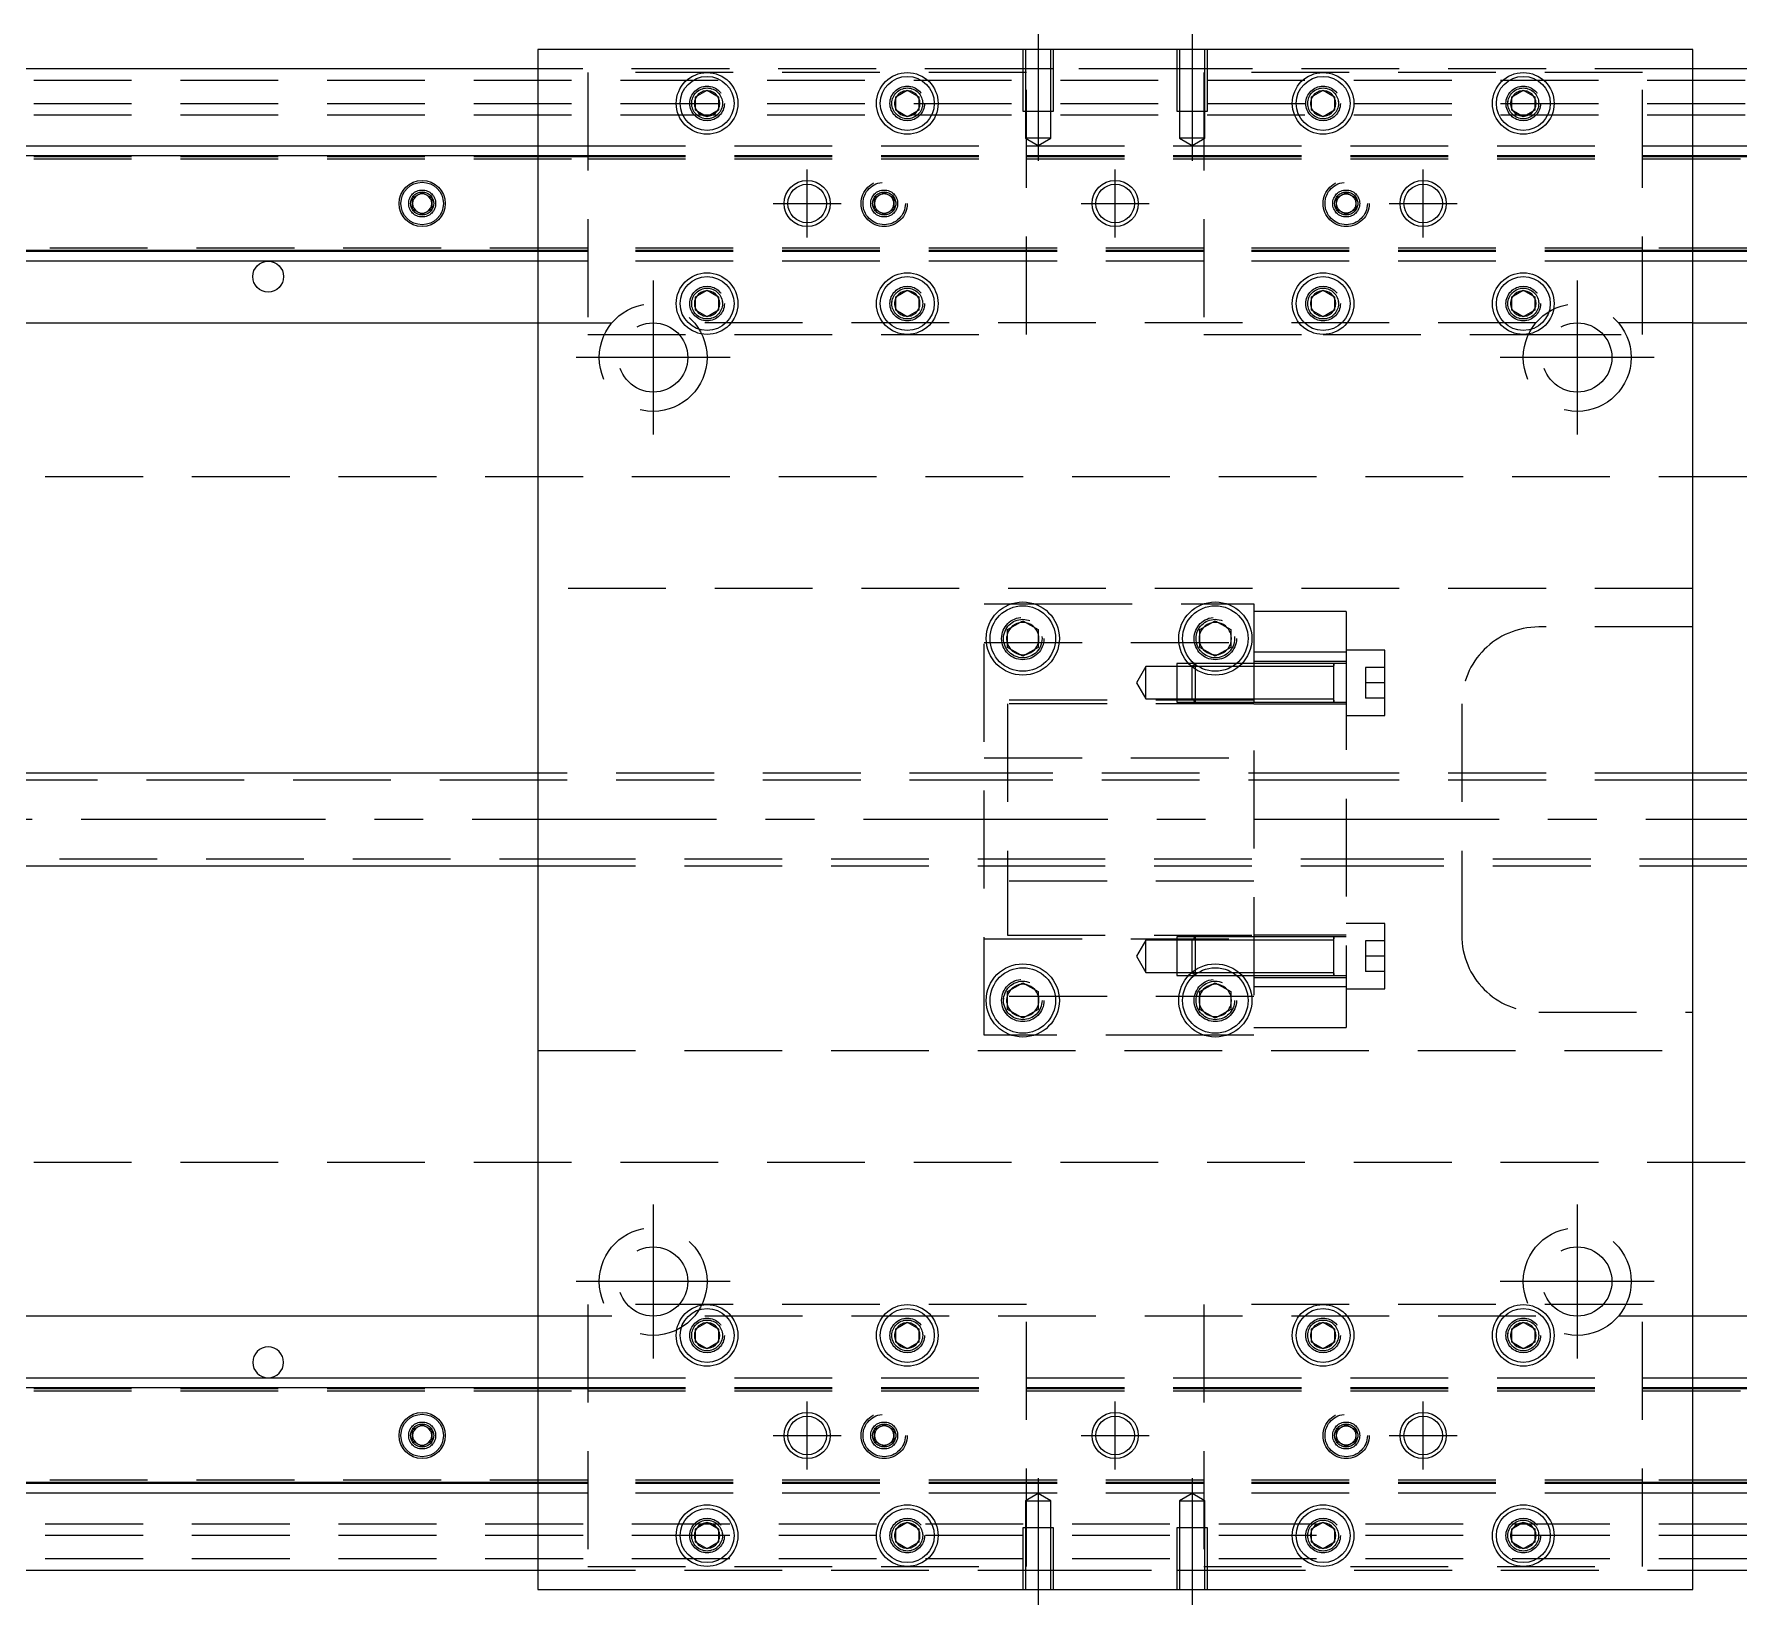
# Model space of a CAD drawing. Extents: x -12 to 851, y -275 to 102.
# Drawn here: x 209.6 to 431, y -102 to 102 of the extents above; entities that cross this region are included whole.
import ezdxf

# ---------------------------------------------------------------- set-up
doc = ezdxf.new("R2010")
doc.units = 0
doc.linetypes.add('CENTER', pattern=[50.8, 31.75, -6.35, 6.35, -6.35])
doc.linetypes.add('DASHED', pattern=[19.05, 12.7, -6.35])
doc.layers.get('0').update_dxf_attribs({"linetype": 'CONTINUOUS'})
doc.layers.add('CENTER', color=1, linetype='CENTER')

msp = doc.modelspace()

# ---------------------------------------------------------------- linework, layer by layer
at = {"color": 7, "linetype": 'CONTINUOUS'}
for p, q in [((425, 100), (275, 100)), ((275, 100), (275, -100)), ((425, -100), (425, 100)), ((275, 97.5), (0, 97.5)), ((700, 97.5), (425, 97.5)), ((295.5, 93.866026), (297, 94.73205)), ((295.5, 92.133974), (295.5, 93.866026)), ((297, 94.73205), (298.5, 93.866026)), ((298.5, 93.866026), (298.5, 92.133974)), ((321.5, 93.866026), (323, 94.73205)), ((321.5, 92.133974), (321.5, 93.866026)), ((323, 94.73205), (324.5, 93.866026)), ((324.5, 93.866026), (324.5, 92.133974)), ((375.5, 93.866026), (377, 94.73205)), ((375.5, 92.133974), (375.5, 93.866026)), ((377, 94.73205), (378.5, 93.866026)), ((378.5, 93.866026), (378.5, 92.133974)), ((401.5, 93.866026), (403, 94.73205)), ((401.5, 92.133974), (401.5, 93.866026)), ((403, 94.73205), (404.5, 93.866026)), ((404.5, 93.866026), (404.5, 92.133974)), ((297, 91.26795), (295.5, 92.133974)), ((298.5, 92.133974), (297, 91.26795)), ((323, 91.26795), (321.5, 92.133974)), ((324.5, 92.133974), (323, 91.26795)), ((377, 91.26795), (375.5, 92.133974)), ((378.5, 92.133974), (377, 91.26795)), ((403, 91.26795), (401.5, 92.133974)), ((404.5, 92.133974), (403, 91.26795)), ((0, 87.5), (275, 87.5)), ((425, 87.5), (700, 87.5)), ((0, 86.247728), (275, 86.247728)), ((425, 86.247728), (700, 86.247728)), ((258.75, 80.721688), (260, 81.443376)), ((258.75, 79.278312), (258.75, 80.721688)), ((260, 81.443376), (261.25, 80.721688)), ((261.25, 80.721688), (261.25, 79.278312)), ((260, 78.556624), (258.75, 79.278312)), ((261.25, 79.278312), (260, 78.556624)), ((275, 73.752272), (0, 73.752272)), ((700, 73.752272), (425, 73.752272)), ((275, 72.5), (0, 72.5)), ((700, 72.5), (425, 72.5)), ((295.5, 67.866026), (297, 68.73205)), ((297, 68.73205), (298.5, 67.866026)), ((321.5, 67.866026), (323, 68.73205)), ((323, 68.73205), (324.5, 67.866026)), ((375.5, 67.866026), (377, 68.73205)), ((377, 68.73205), (378.5, 67.866026)), ((401.5, 67.866026), (403, 68.73205)), ((403, 68.73205), (404.5, 67.866026)), ((295.5, 66.133974), (295.5, 67.866026)), ((298.5, 67.866026), (298.5, 66.133974)), ((321.5, 66.133974), (321.5, 67.866026)), ((324.5, 67.866026), (324.5, 66.133974)), ((375.5, 66.133974), (375.5, 67.866026)), ((378.5, 67.866026), (378.5, 66.133974)), ((401.5, 66.133974), (401.5, 67.866026)), ((404.5, 67.866026), (404.5, 66.133974)), ((175.361903, 64.5), (275, 64.5)), ((297, 65.26795), (295.5, 66.133974)), ((298.5, 66.133974), (297, 65.26795)), ((323, 65.26795), (321.5, 66.133974)), ((324.5, 66.133974), (323, 65.26795)), ((377, 65.26795), (375.5, 66.133974)), ((378.5, 66.133974), (377, 65.26795)), ((403, 65.26795), (401.5, 66.133974)), ((404.5, 66.133974), (403, 65.26795)), ((425, 64.5), (524.638097, 64.5)), ((336, 24.6547), (338, 25.809402)), ((336, 22.3453), (336, 24.6547)), ((338, 25.809402), (340, 24.6547)), ((340, 24.6547), (340, 22.3453)), ((361, 24.6547), (363, 25.809402)), ((361, 22.3453), (361, 24.6547)), ((363, 25.809402), (365, 24.6547)), ((365, 24.6547), (365, 22.3453)), ((338, 21.190598), (336, 22.3453)), ((340, 22.3453), (338, 21.190598)), ((363, 21.190598), (361, 22.3453)), ((365, 22.3453), (363, 21.190598)), ((378.4, 15.253516), (378.4, 15.254372)), ((275, 6), (60.5, 6)), ((645, 6), (425, 6)), ((60.5, -6), (275, -6)), ((425, -6), (645, -6)), ((378.4, -15.65352), (378.4, -15.253516)), ((378.4, -20.253526), (378.4, -19.85352)), ((336, -22.3453), (338, -21.190598)), ((338, -21.190598), (340, -22.3453)), ((361, -22.3453), (363, -21.190598)), ((363, -21.190598), (365, -22.3453)), ((336, -24.6547), (336, -22.3453)), ((340, -22.3453), (340, -24.6547)), ((361, -24.6547), (361, -22.3453)), ((365, -22.3453), (365, -24.6547)), ((338, -25.809402), (336, -24.6547)), ((340, -24.6547), (338, -25.809402)), ((363, -25.809402), (361, -24.6547)), ((365, -24.6547), (363, -25.809402)), ((275, -64.5), (175.361903, -64.5)), ((295.5, -66.133974), (297, -65.26795)), ((295.5, -67.866026), (295.5, -66.133974)), ((297, -65.26795), (298.5, -66.133974)), ((298.5, -66.133974), (298.5, -67.866026)), ((321.5, -66.133974), (323, -65.26795)), ((321.5, -67.866026), (321.5, -66.133974)), ((323, -65.26795), (324.5, -66.133974)), ((324.5, -66.133974), (324.5, -67.866026)), ((375.5, -66.133974), (377, -65.26795)), ((375.5, -67.866026), (375.5, -66.133974)), ((377, -65.26795), (378.5, -66.133974)), ((378.5, -66.133974), (378.5, -67.866026)), ((401.5, -66.133974), (403, -65.26795)), ((401.5, -67.866026), (401.5, -66.133974)), ((403, -65.26795), (404.5, -66.133974)), ((404.5, -66.133974), (404.5, -67.866026)), ((524.638097, -64.5), (425, -64.5)), ((297, -68.73205), (295.5, -67.866026)), ((298.5, -67.866026), (297, -68.73205)), ((323, -68.73205), (321.5, -67.866026)), ((324.5, -67.866026), (323, -68.73205)), ((377, -68.73205), (375.5, -67.866026)), ((378.5, -67.866026), (377, -68.73205)), ((403, -68.73205), (401.5, -67.866026)), ((404.5, -67.866026), (403, -68.73205)), ((0, -72.5), (275, -72.5)), ((425, -72.5), (700, -72.5)), ((0, -73.752272), (275, -73.752272)), ((425, -73.752272), (700, -73.752272)), ((258.75, -79.278312), (260, -78.556624)), ((258.75, -80.721688), (258.75, -79.278312)), ((260, -78.556624), (261.25, -79.278312)), ((261.25, -79.278312), (261.25, -80.721688)), ((260, -81.443376), (258.75, -80.721688)), ((261.25, -80.721688), (260, -81.443376)), ((275, -86.247728), (0, -86.247728)), ((700, -86.247728), (425, -86.247728)), ((275, -87.5), (0, -87.5)), ((700, -87.5), (425, -87.5)), ((295.5, -92.133974), (297, -91.26795)), ((295.5, -93.866026), (295.5, -92.133974)), ((297, -91.26795), (298.5, -92.133974)), ((298.5, -92.133974), (298.5, -93.866026)), ((321.5, -92.133974), (323, -91.26795)), ((321.5, -93.866026), (321.5, -92.133974)), ((323, -91.26795), (324.5, -92.133974)), ((324.5, -92.133974), (324.5, -93.866026)), ((375.5, -92.133974), (377, -91.26795)), ((375.5, -93.866026), (375.5, -92.133974)), ((377, -91.26795), (378.5, -92.133974)), ((378.5, -92.133974), (378.5, -93.866026)), ((401.5, -92.133974), (403, -91.26795)), ((401.5, -93.866026), (401.5, -92.133974)), ((403, -91.26795), (404.5, -92.133974)), ((404.5, -92.133974), (404.5, -93.866026)), ((297, -94.73205), (295.5, -93.866026)), ((298.5, -93.866026), (297, -94.73205)), ((323, -94.73205), (321.5, -93.866026)), ((324.5, -93.866026), (323, -94.73205)), ((377, -94.73205), (375.5, -93.866026)), ((378.5, -93.866026), (377, -94.73205)), ((403, -94.73205), (401.5, -93.866026)), ((404.5, -93.866026), (403, -94.73205)), ((0, -97.5), (275, -97.5)), ((425, -97.5), (700, -97.5)), ((275, -100), (425, -100))]:
    msp.add_line(p, q, dxfattribs=at)
at = {"color": 3, "linetype": 'DASHED'}
for p, q in [((338.000006, 100), (338.000006, 92)), ((338.35, 100), (338.35, 92)), ((341.65, 92), (341.65, 100)), ((341.999994, 92), (341.999994, 100)), ((358.000006, 100), (358.000006, 92)), ((358.35, 100), (358.35, 92)), ((361.65, 92), (361.65, 100)), ((361.999994, 92), (361.999994, 100)), ((338.000006, 97.5), (275, 97.5)), ((341.999994, 97.5), (338.000006, 97.5)), ((358.000006, 97.5), (341.999994, 97.5)), ((361.999994, 97.5), (358.000006, 97.5)), ((425, 97.5), (361.999994, 97.5)), ((0, 96), (700, 96)), ((281.5, 97), (281.5, 63)), ((338.5, 97), (281.5, 97)), ((338.5, 63), (338.5, 97)), ((418.5, 97), (361.5, 97)), ((361.5, 97), (361.5, 63)), ((418.5, 63), (418.5, 97)), ((0, 93), (700, 93)), ((295, 93), (295.030168, 93.346066)), ((324.973226, 93.326156), (325, 93)), ((378.973226, 93.326156), (379, 93)), ((401, 93), (401.030168, 93.346066)), ((0, 91.5), (700, 91.5)), ((338.000006, 92), (341.999994, 92)), ((338.35, 92), (338.35, 88.5)), ((341.65, 88.5), (341.65, 92)), ((358.000006, 92), (361.999994, 92)), ((358.35, 92), (358.35, 88.5)), ((361.65, 88.5), (361.65, 92)), ((275, 87.5), (281.5, 87.5)), ((281.5, 87.5), (338.5, 87.5)), ((341.65, 88.5), (338.35, 88.5)), ((338.35, 88.5), (340, 87.547372)), ((338.5, 87.5), (361.5, 87.5)), ((340, 87.547372), (341.65, 88.5)), ((361.65, 88.5), (358.35, 88.5)), ((358.35, 88.5), (360, 87.547372)), ((360, 87.547372), (361.65, 88.5)), ((361.5, 87.5), (418.5, 87.5)), ((418.5, 87.5), (425, 87.5)), ((0, 86.1147), (275, 86.1147)), ((0, 86.1), (281.5, 86.1)), ((0, 85.8), (281.5, 85.8)), ((275, 86.247728), (281.5, 86.247728)), ((275, 86.1147), (281.5, 86.1147)), ((281.5, 86.247728), (338.5, 86.247728)), ((281.5, 86.1147), (338.5, 86.1147)), ((281.5, 86.1), (338.5, 86.1)), ((281.5, 86.1), (338.5, 86.1)), ((281.5, 85.8), (338.5, 85.8)), ((281.5, 85.8), (338.5, 85.8)), ((338.5, 86.247728), (361.5, 86.247728)), ((338.5, 86.1147), (361.5, 86.1147)), ((338.5, 86.1), (361.5, 86.1)), ((338.5, 85.8), (361.5, 85.8)), ((361.5, 86.247728), (418.5, 86.247728)), ((361.5, 86.1147), (418.5, 86.1147)), ((361.5, 86.1), (418.5, 86.1)), ((361.5, 86.1), (418.5, 86.1)), ((361.5, 85.8), (418.5, 85.8)), ((361.5, 85.8), (418.5, 85.8)), ((418.5, 86.247728), (425, 86.247728)), ((418.5, 86.1147), (425, 86.1147)), ((418.5, 86.1), (700, 86.1)), ((418.5, 85.8), (700, 85.8)), ((425, 86.1147), (700, 86.1147)), ((261.477374, 80.25955), (261.5, 80)), ((318.75, 80.721688), (320, 81.443376)), ((318.75, 79.278312), (318.75, 80.721688)), ((320, 81.443376), (321.25, 80.721688)), ((321.25, 80.721688), (321.25, 79.278312)), ((321.477374, 80.25955), (321.5, 80)), ((378.5, 80), (378.52041, 80.24661)), ((378.75, 80.721688), (380, 81.443376)), ((378.75, 79.278312), (378.75, 80.721688)), ((380, 81.443376), (381.25, 80.721688)), ((381.25, 80.721688), (381.25, 79.278312)), ((320, 78.556624), (318.75, 79.278312)), ((321.25, 79.278312), (320, 78.556624)), ((380, 78.556624), (378.75, 79.278312)), ((381.25, 79.278312), (380, 78.556624)), ((281.5, 74.2), (0, 74.2)), ((281.5, 73.9), (0, 73.9)), ((275, 73.8853), (0, 73.8853)), ((281.5, 73.8853), (275, 73.8853)), ((281.5, 73.752272), (275, 73.752272)), ((338.5, 74.2), (281.5, 74.2)), ((338.5, 73.9), (281.5, 73.9)), ((338.5, 73.8853), (281.5, 73.8853)), ((338.5, 73.752272), (281.5, 73.752272)), ((361.5, 74.2), (338.5, 74.2)), ((361.5, 73.9), (338.5, 73.9)), ((361.5, 73.8853), (338.5, 73.8853)), ((361.5, 73.752272), (338.5, 73.752272)), ((418.5, 74.2), (361.5, 74.2)), ((418.5, 73.9), (361.5, 73.9)), ((418.5, 73.8853), (361.5, 73.8853)), ((418.5, 73.752272), (361.5, 73.752272)), ((700, 74.2), (418.5, 74.2)), ((700, 73.9), (418.5, 73.9)), ((425, 73.8853), (418.5, 73.8853)), ((425, 73.752272), (418.5, 73.752272)), ((700, 73.8853), (425, 73.8853)), ((281.5, 72.5), (275, 72.5)), ((338.5, 72.5), (281.5, 72.5)), ((361.5, 72.5), (338.5, 72.5)), ((418.5, 72.5), (361.5, 72.5)), ((425, 72.5), (418.5, 72.5)), ((298.973226, 67.326156), (299, 67)), ((321, 67), (321.023172, 67.30356)), ((378.973226, 67.326156), (379, 67)), ((404.973226, 67.326156), (405, 67)), ((275, 64.5), (284.638098, 64.5)), ((404.638097, 64.5), (295.361903, 64.5)), ((425, 64.5), (415.361903, 64.5)), ((281.5, 63), (338.5, 63)), ((361.5, 63), (377, 63)), ((377, 63), (403, 63)), ((403, 63), (418.5, 63)), ((700, 44.5), (0, 44.5)), ((425, 30), (275, 30)), ((333, 28), (336.47931, 28)), ((333, -28), (333, 28)), ((336.47931, 28), (339.52069, 28)), ((339.52069, 28), (361.47931, 28)), ((361.47931, 28), (364.52069, 28)), ((364.52069, 28), (368, 28)), ((368, 28), (368, -28)), ((380, 27), (368, 27)), ((380, 27), (380, 21.748564)), ((425, 25), (405, 25)), ((333, 23), (368, 23)), ((340.483582, 23.786038), (340.5, 23.5)), ((365.483582, 23.786038), (365.5, 23.5)), ((358, 20.253516), (358, 15.253526)), ((359.532604, 20.253516), (358, 20.253516)), ((360.25722, 20.253516), (359.532604, 20.253516)), ((360.33547, 20.18899), (360, 19.85352)), ((360.39998, 20.253516), (360.25722, 20.253516)), ((360.4, 20.25352), (360.33547, 20.18899)), ((365.74278, 20.253516), (360.399994, 20.253516)), ((360.4, 20.25352), (360.4, 20.13808)), ((365.742786, 20.25352), (360.4, 20.25352)), ((360.4, 20.13808), (360.4, 19.524764)), ((366.467396, 20.253516), (365.74278, 20.253516)), ((366.467402, 20.25352), (365.742786, 20.25352)), ((368, 20.253516), (366.467396, 20.253516)), ((368, 20.25352), (366.467402, 20.25352)), ((380, 21.748564), (368, 21.748564)), ((380, 20.50352), (368, 20.50352)), ((378.405, 20.25352), (368.00002, 20.25352)), ((380, 20.25352), (378.395, 20.25352)), ((378.4, 19.996122), (378.4, 20.25352)), ((378.4, 20.25352), (378.4, 19.996072)), ((378.4, 15.51097), (378.4, 19.996122)), ((385, 22.00352), (380, 22.00352)), ((380, 21.748564), (380, -21.748564)), ((385, 13.50352), (385, 22.00352)), ((354, 19.85352), (352.787564, 17.75352)), ((352.787564, 17.75352), (354, 15.65352)), ((354, 15.65352), (354, 19.85352)), ((358, 19.85352), (354, 19.85352)), ((359.99998, 19.85352), (358, 19.85352)), ((360, 19.81727), (360, 19.85352)), ((360.816954, 19.85352), (360, 19.85352)), ((360, 15.65352), (360, 19.81727)), ((360.4, 19.524764), (360.4, 15.25352)), ((365.183046, 19.85352), (360.816954, 19.85352)), ((366.04396, 19.85352), (365.183046, 19.85352)), ((368, 19.85352), (366.04396, 19.85352)), ((378.4, 19.85352), (368.00002, 19.85352)), ((382.5, 19.75352), (382.5, 17.75352)), ((385, 19.75352), (382.5, 19.75352)), ((382.5, 17.75352), (382.5, 15.75352)), ((385, 17.75352), (382.5, 17.75352)), ((368, 15.5), (333, 15.5)), ((354, 15.65352), (358, 15.65352)), ((358, 15.65352), (359.99998, 15.65352)), ((360, 15.65352), (360.4, 15.25352)), ((360, 15.65352), (368, 15.65352)), ((368.00002, 15.65352), (378.4, 15.65352)), ((378.4, 15.510988), (378.4, 15.25352)), ((378.4, 15.25352), (378.4, 15.51097)), ((385, 15.75352), (382.5, 15.75352)), ((336, 15), (336, -15)), ((368, 15), (336, 15)), ((358, 15.253526), (360.39998, 15.253526)), ((360.4, 15.253526), (368, 15.253526)), ((360.4, 15.25352), (368, 15.25352)), ((368, 15.00352), (380, 15.00352)), ((368.00002, 15.25352), (378.405, 15.25352)), ((378.395, 15.25352), (380, 15.25352)), ((380, 13.50352), (385, 13.50352)), ((395, 15), (395, -15)), ((333, 8), (368, 8)), ((275, 5.125), (60.5, 5.125)), ((335.99998, 6), (275, 6)), ((335.99998, 5.125), (275, 5.125)), ((380, 6), (336, 6)), ((380, 5.125), (336, 5.125)), ((425, 6), (380.00002, 6)), ((425, 5.125), (380.00002, 5.125)), ((645, 5.125), (425, 5.125)), ((60.5, -5.125), (275, -5.125)), ((275, -5.125), (335.99998, -5.125)), ((275, -6), (335.99998, -6)), ((336, -5.125), (380, -5.125)), ((336, -6), (380, -6)), ((380.00002, -5.125), (425, -5.125)), ((380.00002, -6), (425, -6)), ((425, -5.125), (645, -5.125)), ((368, -8), (333, -8)), ((336, -15), (368, -15)), ((358, -15.253526), (358, -20.253516)), ((360.39998, -15.253526), (358, -15.253526)), ((360.4, -15.25352), (360, -15.65352)), ((360.4, -15.25352), (360.4, -19.524764)), ((368, -15.25352), (360.4, -15.25352)), ((368, -15.253526), (360.4, -15.253526)), ((380, -15.00352), (368, -15.00352)), ((378.405, -15.25352), (368.00002, -15.25352)), ((380, -15.25352), (378.395, -15.25352)), ((378.4, -15.51092), (378.4, -15.25352)), ((378.4, -15.25352), (378.4, -15.51097)), ((385, -13.50352), (380, -13.50352)), ((385, -22.00352), (385, -13.50352)), ((333, -15.5), (368, -15.5)), ((354, -15.65352), (352.787564, -17.75352)), ((354, -19.85352), (354, -15.65352)), ((358, -15.65352), (354, -15.65352)), ((359.99998, -15.65352), (358, -15.65352)), ((360, -19.81727), (360, -15.65352)), ((368, -15.65352), (360, -15.65352)), ((378.4, -15.65352), (368.00002, -15.65352)), ((378.4, -19.996072), (378.4, -15.51092)), ((382.5, -15.75352), (382.5, -17.75352)), ((385, -15.75352), (382.5, -15.75352)), ((352.787564, -17.75352), (354, -19.85352)), ((354, -19.85352), (358, -19.85352)), ((358, -19.85352), (359.99998, -19.85352)), ((360, -19.85352), (360, -19.81727)), ((360, -19.85352), (360.816954, -19.85352)), ((360, -19.85352), (360.33547, -20.18899)), ((360.4, -19.524764), (360.4, -20.13808)), ((360.816954, -19.85352), (365.183046, -19.85352)), ((365.183046, -19.85352), (366.04396, -19.85352)), ((366.04396, -19.85352), (368, -19.85352)), ((368.00002, -19.85352), (378.4, -19.85352)), ((382.5, -17.75352), (382.5, -19.75352)), ((385, -17.75352), (382.5, -17.75352)), ((385, -19.75352), (382.5, -19.75352)), ((358, -20.253516), (359.532604, -20.253516)), ((359.532604, -20.253516), (360.25722, -20.253516)), ((360.25722, -20.253516), (360.39998, -20.253516)), ((360.33547, -20.18899), (360.4, -20.25352)), ((360.399994, -20.253516), (365.74278, -20.253516)), ((360.4, -20.13808), (360.4, -20.25352)), ((360.4, -20.25352), (365.742786, -20.25352)), ((365.74278, -20.253516), (366.467396, -20.253516)), ((365.742786, -20.25352), (366.467402, -20.25352)), ((366.467396, -20.253516), (368, -20.253516)), ((366.467402, -20.25352), (368, -20.25352)), ((368, -20.50352), (380, -20.50352)), ((380, -21.748564), (368, -21.748564)), ((380, -21.748564), (368, -21.748564)), ((368.00002, -20.25352), (378.405, -20.25352)), ((378.395, -20.25352), (380, -20.25352)), ((378.4, -19.996054), (378.4, -20.25352)), ((378.4, -20.25352), (378.4, -19.996072)), ((380, -21.748564), (380, -27)), ((380, -22.00352), (385, -22.00352)), ((368, -23), (333, -23)), ((335.5, -23.5), (335.518502, -23.196412)), ((360.5, -23.5), (360.518502, -23.196412)), ((405, -25), (425, -25)), ((336.47931, -28), (333, -28)), ((339.52069, -28), (336.47931, -28)), ((361.47931, -28), (339.52069, -28)), ((364.52069, -28), (361.47931, -28)), ((368, -28), (364.52069, -28)), ((368, -27), (380, -27)), ((275, -30), (425, -30)), ((0, -44.5), (700, -44.5)), ((338.5, -63), (281.5, -63)), ((281.5, -63), (281.5, -97)), ((338.5, -97), (338.5, -63)), ((361.5, -63), (361.5, -97)), ((418.5, -63), (361.5, -63)), ((418.5, -97), (418.5, -63)), ((284.638098, -64.5), (275, -64.5)), ((404.638097, -64.5), (295.361902, -64.5)), ((425, -64.5), (415.361903, -64.5)), ((295, -67), (295.030168, -66.653934)), ((324.973226, -66.673844), (325, -67)), ((375, -67), (375.023172, -66.69644)), ((401, -67), (401.030168, -66.653934)), ((275, -72.5), (281.5, -72.5)), ((281.5, -72.5), (338.5, -72.5)), ((338.5, -72.5), (361.5, -72.5)), ((361.5, -72.5), (418.5, -72.5)), ((418.5, -72.5), (425, -72.5)), ((0, -73.8853), (275, -73.8853)), ((0, -73.9), (281.5, -73.9)), ((0, -74.2), (281.5, -74.2)), ((275, -73.752272), (281.5, -73.752272)), ((275, -73.8853), (281.5, -73.8853)), ((281.5, -73.752272), (338.5, -73.752272)), ((281.5, -73.8853), (338.5, -73.8853)), ((281.5, -73.9), (338.5, -73.9)), ((281.5, -74.2), (338.5, -74.2)), ((338.5, -73.752272), (361.5, -73.752272)), ((338.5, -73.8853), (361.5, -73.8853)), ((338.5, -73.9), (361.5, -73.9)), ((338.5, -74.2), (361.5, -74.2)), ((361.5, -73.752272), (418.5, -73.752272)), ((361.5, -73.8853), (418.5, -73.8853)), ((361.5, -73.9), (418.5, -73.9)), ((361.5, -74.2), (418.5, -74.2)), ((418.5, -73.752272), (425, -73.752272)), ((418.5, -73.8853), (425, -73.8853)), ((418.5, -73.9), (700, -73.9)), ((418.5, -74.2), (700, -74.2)), ((425, -73.8853), (700, -73.8853)), ((318.75, -79.278312), (320, -78.556624)), ((318.75, -80.721688), (318.75, -79.278312)), ((320, -78.556624), (321.25, -79.278312)), ((321.25, -79.278312), (321.25, -80.721688)), ((378.75, -79.278312), (380, -78.556624)), ((378.75, -80.721688), (378.75, -79.278312)), ((380, -78.556624), (381.25, -79.278312)), ((381.25, -79.278312), (381.25, -80.721688)), ((258.5, -80), (258.516134, -79.78059)), ((318.5, -80), (318.516134, -79.78059)), ((320, -81.443376), (318.75, -80.721688)), ((321.25, -80.721688), (320, -81.443376)), ((378.5, -80), (378.52041, -79.75339)), ((380, -81.443376), (378.75, -80.721688)), ((381.25, -80.721688), (380, -81.443376)), ((281.5, -85.8), (0, -85.8)), ((281.5, -86.1), (0, -86.1)), ((275, -86.1147), (0, -86.1147)), ((281.5, -86.1147), (275, -86.1147)), ((281.5, -86.247728), (275, -86.247728)), ((338.5, -85.8), (281.5, -85.8)), ((338.5, -85.8), (281.5, -85.8)), ((338.5, -86.1), (281.5, -86.1)), ((338.5, -86.1), (281.5, -86.1)), ((338.5, -86.1147), (281.5, -86.1147)), ((338.5, -86.247728), (281.5, -86.247728)), ((361.5, -85.8), (338.5, -85.8)), ((361.5, -86.1), (338.5, -86.1)), ((361.5, -86.1147), (338.5, -86.1147)), ((361.5, -86.247728), (338.5, -86.247728)), ((418.5, -85.8), (361.5, -85.8)), ((418.5, -85.8), (361.5, -85.8)), ((418.5, -86.1), (361.5, -86.1)), ((418.5, -86.1), (361.5, -86.1)), ((418.5, -86.1147), (361.5, -86.1147)), ((418.5, -86.247728), (361.5, -86.247728)), ((700, -85.8), (418.5, -85.8)), ((700, -86.1), (418.5, -86.1)), ((425, -86.1147), (418.5, -86.1147)), ((425, -86.247728), (418.5, -86.247728)), ((700, -86.1147), (425, -86.1147)), ((281.5, -87.5), (275, -87.5)), ((338.5, -87.5), (281.5, -87.5)), ((340, -87.547372), (338.35, -88.5)), ((338.35, -88.5), (340, -88.5)), ((338.35, -88.5), (338.35, -92)), ((361.5, -87.5), (338.5, -87.5)), ((341.65, -88.5), (340, -87.547372)), ((340, -88.5), (341.65, -88.5)), ((341.65, -92), (341.65, -88.5)), ((360, -87.547372), (358.35, -88.5)), ((358.35, -88.5), (360, -88.5)), ((358.35, -88.5), (358.35, -92)), ((361.65, -88.5), (360, -87.547372)), ((360, -88.5), (361.65, -88.5)), ((418.5, -87.5), (361.5, -87.5)), ((361.65, -92), (361.65, -88.5)), ((425, -87.5), (418.5, -87.5)), ((700, -91.5), (0, -91.5)), ((298.973226, -92.673844), (299, -93)), ((324.973226, -92.673844), (325, -93)), ((341.999994, -92), (338.000006, -92)), ((338.000006, -92), (338.000006, -100)), ((338.35, -92), (338.35, -100)), ((341.65, -100), (341.65, -92)), ((341.999994, -100), (341.999994, -92)), ((361.999994, -92), (358.000006, -92)), ((358.000006, -92), (358.000006, -100)), ((358.35, -92), (358.35, -100)), ((361.65, -100), (361.65, -92)), ((361.999994, -100), (361.999994, -92)), ((375, -93), (375.023172, -92.69644)), ((404.973226, -92.673844), (405, -93)), ((700, -93), (0, -93)), ((700, -96), (0, -96)), ((281.5, -97), (338.5, -97)), ((361.5, -97), (418.5, -97)), ((275, -97.5), (338.000006, -97.5)), ((338.000006, -97.5), (341.999994, -97.5)), ((341.999994, -97.5), (358.000006, -97.5)), ((358.000006, -97.5), (361.999994, -97.5)), ((361.999994, -97.5), (425, -97.5))]:
    msp.add_line(p, q, dxfattribs=at)
at = {"color": 7, "linetype": 'CONTINUOUS'}
for centre, radius in [((297, 93), 4), ((297, 93), 3.5), ((323, 93), 4), ((323, 93), 3.5), ((377, 93), 4), ((377, 93), 3.5), ((403, 93), 4), ((403, 93), 3.5), ((260, 80), 3), ((260, 80), 2.75), ((310, 80), 2.5), ((350, 80), 3), ((350, 80), 2.5), ((390, 80), 2.5), ((240, 70.5), 2), ((297, 67), 4), ((323, 67), 4), ((377, 67), 4), ((403, 67), 4), ((297, 67), 3.5), ((323, 67), 3.5), ((377, 67), 3.5), ((403, 67), 3.5), ((338, 23.5), 4.75), ((338, 23.5), 4.25), ((363, 23.5), 4.75), ((363, 23.5), 4.25), ((338, -23.5), 4.75), ((338, -23.5), 4.25), ((363, -23.5), 4.75), ((363, -23.5), 4.25), ((297, -67), 4), ((297, -67), 3.5), ((323, -67), 4), ((323, -67), 3.5), ((377, -67), 4), ((377, -67), 3.5), ((403, -67), 4), ((403, -67), 3.5), ((260, -80), 3), ((260, -80), 2.75), ((350, -80), 3), ((310, -80), 2.5), ((350, -80), 2.5), ((390, -80), 2.5), ((297, -93), 4), ((297, -93), 3.5), ((323, -93), 4), ((323, -93), 3.5), ((377, -93), 4), ((377, -93), 3.5), ((403, -93), 4), ((403, -93), 3.5)]:
    msp.add_circle(centre, radius, dxfattribs=at)
at = {"color": 3, "linetype": 'DASHED'}
for centre, radius in [((297, 93), 2.25), ((323, 93), 2.25), ((377, 93), 2.25), ((403, 93), 2.25), ((297, 93), 2), ((323, 93), 2), ((377, 93), 2), ((403, 93), 2), ((320, 80), 3), ((320, 80), 2.75), ((380, 80), 3), ((380, 80), 2.75), ((260, 80), 1.75), ((260, 80), 1.5), ((320, 80), 1.75), ((320, 80), 1.5), ((380, 80), 1.75), ((380, 80), 1.5), ((380, 80), 1.25), ((297, 67), 2.25), ((297, 67), 2), ((323, 67), 2.25), ((323, 67), 2), ((377, 67), 2.25), ((377, 67), 2), ((403, 67), 2.25), ((403, 67), 2), ((290, 60), 7), ((410, 60), 7), ((290, 60), 4.5), ((410, 60), 4.5), ((338, 23.5), 2.75), ((338, 23.5), 2.5), ((363, 23.5), 2.75), ((363, 23.5), 2.5), ((338, -23.5), 2.75), ((338, -23.5), 2.5), ((363, -23.5), 2.75), ((363, -23.5), 2.5), ((290, -60), 7), ((410, -60), 7), ((290, -60), 4.5), ((410, -60), 4.5), ((297, -67), 2.25), ((297, -67), 2), ((323, -67), 2.25), ((323, -67), 2), ((377, -67), 2.25), ((377, -67), 2), ((403, -67), 2.25), ((403, -67), 2), ((320, -80), 3), ((320, -80), 2.75), ((380, -80), 3), ((380, -80), 2.75), ((260, -80), 1.75), ((260, -80), 1.5), ((320, -80), 1.75), ((320, -80), 1.5), ((380, -80), 1.75), ((380, -80), 1.5), ((380, -80), 1.25), ((297, -93), 2.25), ((323, -93), 2.25), ((377, -93), 2.25), ((403, -93), 2.25), ((297, -93), 2), ((323, -93), 2), ((377, -93), 2), ((403, -93), 2)]:
    msp.add_circle(centre, radius, dxfattribs=at)
at = {"color": 3, "linetype": 'CONTINUOUS'}
for centre in [(310, 80), (390, 80), (310, -80), (390, -80)]:
    msp.add_circle(centre, 3, dxfattribs=at)
at = {"color": 7, "linetype": 'CONTINUOUS'}
for centre, radius, start, end in [((297, 93), 1.65, 155.380023, 180), ((297, 93), 1.65, 180, 204.619977), ((297, 93), 1.65, 144.619977, 155.380023), ((297, 93), 1.65, 95.380023, 144.619977), ((297, 93), 1.65, 84.619977, 95.380023), ((297, 93), 1.65, 35.380023, 84.619977), ((297, 93), 1.65, 24.619977, 35.380023), ((297, 93), 1.65, 335.380023, 24.619977), ((323, 93), 1.65, 155.380023, 180), ((323, 93), 1.65, 180, 204.619977), ((323, 93), 1.65, 144.619977, 155.380023), ((323, 93), 1.65, 95.380023, 144.619977), ((323, 93), 1.65, 84.619977, 95.380023), ((323, 93), 1.65, 35.380023, 84.619977), ((323, 93), 1.65, 24.619977, 35.380023), ((323, 93), 1.65, 335.380023, 24.619977), ((377, 93), 1.65, 155.380023, 180), ((377, 93), 1.65, 180, 204.619977), ((377, 93), 1.65, 144.619977, 155.380023), ((377, 93), 1.65, 95.380023, 144.619977), ((377, 93), 1.65, 84.619977, 95.380023), ((377, 93), 1.65, 35.380023, 84.619977), ((377, 93), 1.65, 24.619977, 35.380023), ((377, 93), 1.65, 335.380023, 24.619977), ((403, 93), 1.65, 155.380023, 180), ((403, 93), 1.65, 180, 204.619977), ((403, 93), 1.65, 144.619977, 155.380023), ((403, 93), 1.65, 95.380023, 144.619977), ((403, 93), 1.65, 84.619977, 95.380023), ((403, 93), 1.65, 35.380023, 84.619977), ((403, 93), 1.65, 24.619977, 35.380023), ((403, 93), 1.65, 335.380023, 24.619977), ((297, 93), 1.65, 204.619977, 215.380023), ((297, 93), 1.65, 215.380023, 264.619977), ((297, 93), 1.65, 264.619977, 275.380023), ((297, 93), 1.65, 275.380023, 324.619977), ((297, 93), 1.65, 324.619977, 335.380023), ((323, 93), 1.65, 204.619977, 215.380023), ((323, 93), 1.65, 215.380023, 264.619977), ((323, 93), 1.65, 264.619977, 275.380023), ((323, 93), 1.65, 275.380023, 324.619977), ((323, 93), 1.65, 324.619977, 335.380023), ((377, 93), 1.65, 204.619977, 215.380023), ((377, 93), 1.65, 215.380023, 264.619977), ((377, 93), 1.65, 264.619977, 275.380023), ((377, 93), 1.65, 275.380023, 324.619977), ((377, 93), 1.65, 324.619977, 335.380023), ((403, 93), 1.65, 204.619977, 215.380023), ((403, 93), 1.65, 215.380023, 264.619977), ((403, 93), 1.65, 264.619977, 275.380023), ((403, 93), 1.65, 275.380023, 324.619977), ((403, 93), 1.65, 324.619977, 335.380023), ((260, 80), 1.25, 120, 180), ((260, 80), 1.25, 180, 240), ((260, 80), 1.25, 60, 120), ((260, 80), 1.25, 0, 60), ((260, 80), 1.25, 300, 0), ((260, 80), 1.25, 240, 300), ((297, 67), 1.65, 95.380023, 144.619977), ((297, 67), 1.65, 84.619977, 95.380023), ((297, 67), 1.65, 35.380023, 84.619977), ((323, 67), 1.65, 95.380023, 144.619977), ((323, 67), 1.65, 84.619977, 95.380023), ((323, 67), 1.65, 35.380023, 84.619977), ((377, 67), 1.65, 95.380023, 144.619977), ((377, 67), 1.65, 84.619977, 95.380023), ((377, 67), 1.65, 35.380023, 84.619977), ((403, 67), 1.65, 95.380023, 144.619977), ((403, 67), 1.65, 84.619977, 95.380023), ((403, 67), 1.65, 35.380023, 84.619977), ((297, 67), 1.65, 155.380023, 180), ((297, 67), 1.65, 180, 204.619977), ((297, 67), 1.65, 144.619977, 155.380023), ((297, 67), 1.65, 24.619977, 35.380023), ((297, 67), 1.65, 335.380023, 24.619977), ((323, 67), 1.65, 155.380023, 180), ((323, 67), 1.65, 180, 204.619977), ((323, 67), 1.65, 144.619977, 155.380023), ((323, 67), 1.65, 24.619977, 35.380023), ((323, 67), 1.65, 335.380023, 24.619977), ((377, 67), 1.65, 155.380023, 180), ((377, 67), 1.65, 180, 204.619977), ((377, 67), 1.65, 144.619977, 155.380023), ((377, 67), 1.65, 24.619977, 35.380023), ((377, 67), 1.65, 335.380023, 24.619977), ((403, 67), 1.65, 155.380023, 180), ((403, 67), 1.65, 180, 204.619977), ((403, 67), 1.65, 144.619977, 155.380023), ((403, 67), 1.65, 24.619977, 35.380023), ((403, 67), 1.65, 335.380023, 24.619977), ((297, 67), 1.65, 204.619977, 215.380023), ((297, 67), 1.65, 215.380023, 264.619977), ((297, 67), 1.65, 264.619977, 275.380023), ((297, 67), 1.65, 275.380023, 324.619977), ((297, 67), 1.65, 324.619977, 335.380023), ((323, 67), 1.65, 204.619977, 215.380023), ((323, 67), 1.65, 215.380023, 264.619977), ((323, 67), 1.65, 264.619977, 275.380023), ((323, 67), 1.65, 275.380023, 324.619977), ((323, 67), 1.65, 324.619977, 335.380023), ((377, 67), 1.65, 204.619977, 215.380023), ((377, 67), 1.65, 215.380023, 264.619977), ((377, 67), 1.65, 264.619977, 275.380023), ((377, 67), 1.65, 275.380023, 324.619977), ((377, 67), 1.65, 324.619977, 335.380023), ((403, 67), 1.65, 204.619977, 215.380023), ((403, 67), 1.65, 215.380023, 264.619977), ((403, 67), 1.65, 264.619977, 275.380023), ((403, 67), 1.65, 275.380023, 324.619977), ((403, 67), 1.65, 324.619977, 335.380023), ((338, 23.5), 2.1, 137.75279, 162.24721), ((338, 23.5), 2.1, 102.24721, 137.75279), ((338, 23.5), 2.1, 77.75279, 102.24721), ((338, 23.5), 2.1, 42.24721, 77.75279), ((338, 23.5), 2.1, 17.75279, 42.24721), ((363, 23.5), 2.1, 137.75279, 162.24721), ((363, 23.5), 2.1, 102.24721, 137.75279), ((363, 23.5), 2.1, 77.75279, 102.24721), ((363, 23.5), 2.1, 42.24721, 77.75279), ((363, 23.5), 2.1, 17.75279, 42.24721), ((338, 23.5), 2.1, 162.24721, 180), ((338, 23.5), 2.1, 180, 197.75279), ((338, 23.5), 2.1, 197.75279, 222.24721), ((338, 23.5), 2.1, 317.75279, 342.24721), ((338, 23.5), 2.1, 342.24721, 17.75279), ((363, 23.5), 2.1, 162.24721, 180), ((363, 23.5), 2.1, 180, 197.75279), ((363, 23.5), 2.1, 197.75279, 222.24721), ((363, 23.5), 2.1, 317.75279, 342.24721), ((363, 23.5), 2.1, 342.24721, 17.75279), ((338, 23.5), 2.1, 222.24721, 257.75279), ((338, 23.5), 2.1, 257.75279, 282.24721), ((338, 23.5), 2.1, 282.24721, 317.75279), ((363, 23.5), 2.1, 222.24721, 257.75279), ((363, 23.5), 2.1, 257.75279, 282.24721), ((363, 23.5), 2.1, 282.24721, 317.75279), ((338, -23.5), 2.1, 137.75279, 162.24721), ((338, -23.5), 2.1, 102.24721, 137.75279), ((338, -23.5), 2.1, 77.75279, 102.24721), ((338, -23.5), 2.1, 42.24721, 77.75279), ((338, -23.5), 2.1, 17.75279, 42.24721), ((363, -23.5), 2.1, 137.75279, 162.24721), ((363, -23.5), 2.1, 102.24721, 137.75279), ((363, -23.5), 2.1, 77.75279, 102.24721), ((363, -23.5), 2.1, 42.24721, 77.75279), ((363, -23.5), 2.1, 17.75279, 42.24721), ((338, -23.5), 2.1, 162.24721, 180), ((338, -23.5), 2.1, 180, 197.75279), ((338, -23.5), 2.1, 197.75279, 222.24721), ((338, -23.5), 2.1, 317.75279, 342.24721), ((338, -23.5), 2.1, 342.24721, 17.75279), ((363, -23.5), 2.1, 162.24721, 180), ((363, -23.5), 2.1, 180, 197.75279), ((363, -23.5), 2.1, 197.75279, 222.24721), ((363, -23.5), 2.1, 317.75279, 342.24721), ((363, -23.5), 2.1, 342.24721, 17.75279), ((338, -23.5), 2.1, 222.24721, 257.75279), ((338, -23.5), 2.1, 257.75279, 282.24721), ((338, -23.5), 2.1, 282.24721, 317.75279), ((363, -23.5), 2.1, 222.24721, 257.75279), ((363, -23.5), 2.1, 257.75279, 282.24721), ((363, -23.5), 2.1, 282.24721, 317.75279), ((297, -67), 1.65, 155.380023, 180), ((297, -67), 1.65, 144.619977, 155.380023), ((297, -67), 1.65, 95.380023, 144.619977), ((297, -67), 1.65, 84.619977, 95.380023), ((297, -67), 1.65, 35.380023, 84.619977), ((297, -67), 1.65, 24.619977, 35.380023), ((297, -67), 1.65, 335.380023, 24.619977), ((323, -67), 1.65, 155.380023, 180), ((323, -67), 1.65, 144.619977, 155.380023), ((323, -67), 1.65, 95.380023, 144.619977), ((323, -67), 1.65, 84.619977, 95.380023), ((323, -67), 1.65, 35.380023, 84.619977), ((323, -67), 1.65, 24.619977, 35.380023), ((323, -67), 1.65, 335.380023, 24.619977), ((377, -67), 1.65, 155.380023, 180), ((377, -67), 1.65, 144.619977, 155.380023), ((377, -67), 1.65, 95.380023, 144.619977), ((377, -67), 1.65, 84.619977, 95.380023), ((377, -67), 1.65, 35.380023, 84.619977), ((377, -67), 1.65, 24.619977, 35.380023), ((377, -67), 1.65, 335.380023, 24.619977), ((403, -67), 1.65, 155.380023, 180), ((403, -67), 1.65, 144.619977, 155.380023), ((403, -67), 1.65, 95.380023, 144.619977), ((403, -67), 1.65, 84.619977, 95.380023), ((403, -67), 1.65, 35.380023, 84.619977), ((403, -67), 1.65, 24.619977, 35.380023), ((403, -67), 1.65, 335.380023, 24.619977), ((240, -70.5), 2, 90, 270), ((240, -70.5), 2, 270, 90), ((297, -67), 1.65, 180, 204.619977), ((297, -67), 1.65, 204.619977, 215.380023), ((297, -67), 1.65, 215.380023, 264.619977), ((297, -67), 1.65, 275.380023, 324.619977), ((297, -67), 1.65, 324.619977, 335.380023), ((323, -67), 1.65, 180, 204.619977), ((323, -67), 1.65, 204.619977, 215.380023), ((323, -67), 1.65, 215.380023, 264.619977), ((323, -67), 1.65, 275.380023, 324.619977), ((323, -67), 1.65, 324.619977, 335.380023), ((377, -67), 1.65, 180, 204.619977), ((377, -67), 1.65, 204.619977, 215.380023), ((377, -67), 1.65, 215.380023, 264.619977), ((377, -67), 1.65, 275.380023, 324.619977), ((377, -67), 1.65, 324.619977, 335.380023), ((403, -67), 1.65, 180, 204.619977), ((403, -67), 1.65, 204.619977, 215.380023), ((403, -67), 1.65, 215.380023, 264.619977), ((403, -67), 1.65, 275.380023, 324.619977), ((403, -67), 1.65, 324.619977, 335.380023), ((297, -67), 1.65, 264.619977, 275.380023), ((323, -67), 1.65, 264.619977, 275.380023), ((377, -67), 1.65, 264.619977, 275.380023), ((403, -67), 1.65, 264.619977, 275.380023), ((260, -80), 1.25, 120, 180), ((260, -80), 1.25, 60, 120), ((260, -80), 1.25, 0, 60), ((260, -80), 1.25, 180, 240), ((260, -80), 1.25, 240, 300), ((260, -80), 1.25, 300, 0), ((297, -93), 1.65, 155.380023, 180), ((297, -93), 1.65, 144.619977, 155.380023), ((297, -93), 1.65, 95.380023, 144.619977), ((297, -93), 1.65, 84.619977, 95.380023), ((297, -93), 1.65, 35.380023, 84.619977), ((297, -93), 1.65, 24.619977, 35.380023), ((297, -93), 1.65, 335.380023, 24.619977), ((323, -93), 1.65, 155.380023, 180), ((323, -93), 1.65, 144.619977, 155.380023), ((323, -93), 1.65, 95.380023, 144.619977), ((323, -93), 1.65, 84.619977, 95.380023), ((323, -93), 1.65, 35.380023, 84.619977), ((323, -93), 1.65, 24.619977, 35.380023), ((323, -93), 1.65, 335.380023, 24.619977), ((377, -93), 1.65, 155.380023, 180), ((377, -93), 1.65, 144.619977, 155.380023), ((377, -93), 1.65, 95.380023, 144.619977), ((377, -93), 1.65, 84.619977, 95.380023), ((377, -93), 1.65, 35.380023, 84.619977), ((377, -93), 1.65, 24.619977, 35.380023), ((377, -93), 1.65, 335.380023, 24.619977), ((403, -93), 1.65, 155.380023, 180), ((403, -93), 1.65, 144.619977, 155.380023), ((403, -93), 1.65, 95.380023, 144.619977), ((403, -93), 1.65, 84.619977, 95.380023), ((403, -93), 1.65, 35.380023, 84.619977), ((403, -93), 1.65, 24.619977, 35.380023), ((403, -93), 1.65, 335.380023, 24.619977), ((297, -93), 1.65, 180, 204.619977), ((297, -93), 1.65, 204.619977, 215.380023), ((297, -93), 1.65, 215.380023, 264.619977), ((297, -93), 1.65, 264.619977, 275.380023), ((297, -93), 1.65, 275.380023, 324.619977), ((297, -93), 1.65, 324.619977, 335.380023), ((323, -93), 1.65, 180, 204.619977), ((323, -93), 1.65, 204.619977, 215.380023), ((323, -93), 1.65, 215.380023, 264.619977), ((323, -93), 1.65, 264.619977, 275.380023), ((323, -93), 1.65, 275.380023, 324.619977), ((323, -93), 1.65, 324.619977, 335.380023), ((377, -93), 1.65, 180, 204.619977), ((377, -93), 1.65, 204.619977, 215.380023), ((377, -93), 1.65, 215.380023, 264.619977), ((377, -93), 1.65, 264.619977, 275.380023), ((377, -93), 1.65, 275.380023, 324.619977), ((377, -93), 1.65, 324.619977, 335.380023), ((403, -93), 1.65, 180, 204.619977), ((403, -93), 1.65, 204.619977, 215.380023), ((403, -93), 1.65, 215.380023, 264.619977), ((403, -93), 1.65, 264.619977, 275.380023), ((403, -93), 1.65, 275.380023, 324.619977), ((403, -93), 1.65, 324.619977, 335.380023)]:
    msp.add_arc(centre, radius, start, end, dxfattribs=at)
at = {"color": 3, "linetype": 'DASHED'}
for centre, radius, start, end in [((320, 80), 1.25, 300, 180), ((320, 80), 1.25, 180, 240), ((320, 80), 1.25, 240, 300), ((405, 15), 10, 90, 180), ((405, -15), 10, 180, 270), ((320, -80), 1.25, 120, 180), ((320, -80), 1.25, 180, 60), ((320, -80), 1.25, 60, 120)]:
    msp.add_arc(centre, radius, start, end, dxfattribs=at)
at = {"layer": 'CENTER', "color": 1, "linetype": 'CENTER'}
for p, q in [((340, 102), (340, 85.547372)), ((360, 102), (360, 85.547372)), ((310, 75.6), (310, 84.4)), ((350, 75.6), (350, 84.4)), ((390, 75.6), (390, 84.4)), ((305.6, 80), (314.4, 80)), ((345.6, 80), (354.4, 80)), ((385.6, 80), (394.4, 80)), ((290, 70), (290, 50)), ((410, 70), (410, 50)), ((300, 60), (280, 60)), ((420, 60), (400, 60)), ((755.445, 0), (-11.795, 0)), ((290, -50), (290, -70)), ((410, -50), (410, -70)), ((300, -60), (280, -60)), ((420, -60), (400, -60)), ((310, -84.4), (310, -75.6)), ((350, -84.4), (350, -75.6)), ((390, -84.4), (390, -75.6)), ((305.6, -80), (314.4, -80)), ((345.6, -80), (354.4, -80)), ((385.6, -80), (394.4, -80)), ((340, -85.547372), (340, -102)), ((360, -85.547372), (360, -102))]:
    msp.add_line(p, q, dxfattribs=at)

doc.saveas('drawing.dxf')
